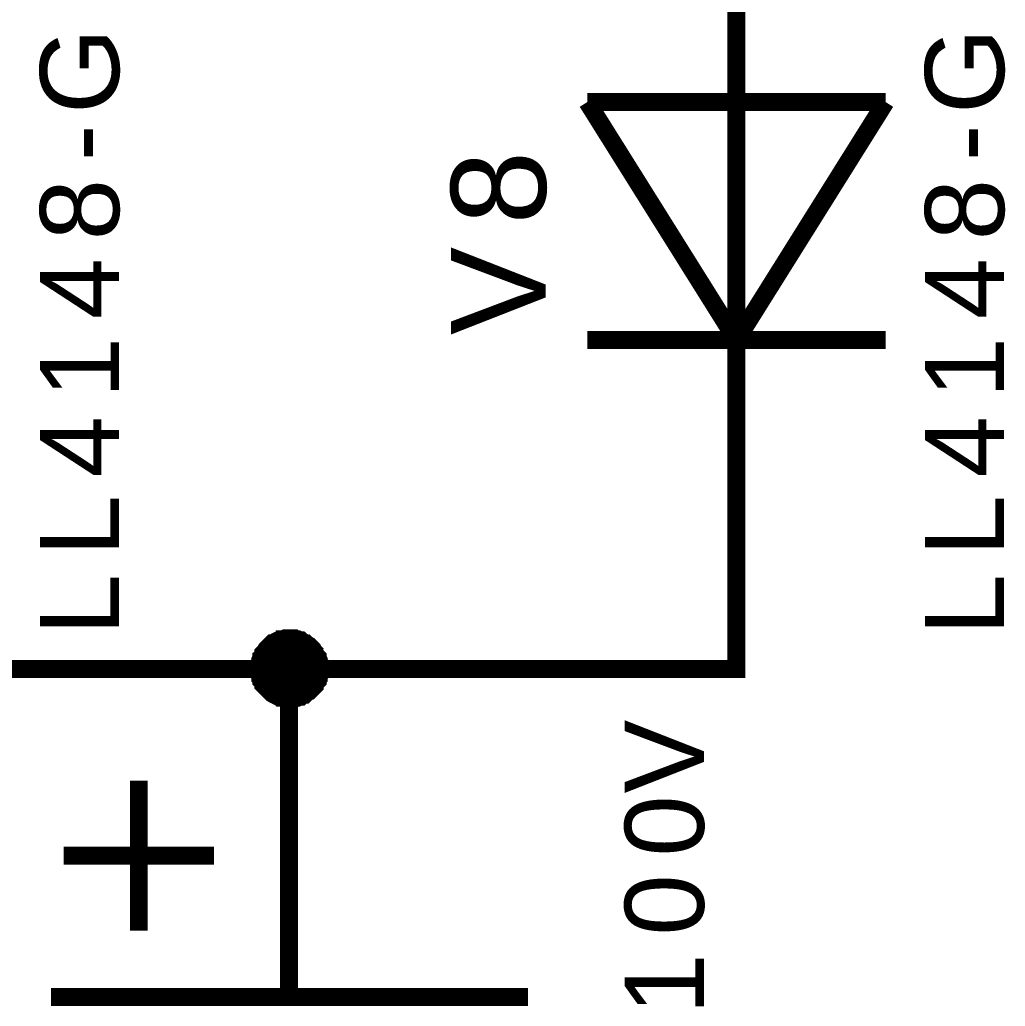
# Model space of a CAD drawing. Header units: millimetres. Extents: x -2024 to 917, y -725 to 13.
# Drawn here: x 842.38 to 858.89, y -389.45 to -372.91 of the extents above; entities that cross this region are included whole.
import ezdxf

# ---------------------------------------------------------------- set-up
doc = ezdxf.new("R2010")
doc.units = ezdxf.units.MM
doc.layers.add('Sheet', color=255, linetype='Continuous')
doc.styles.get("Standard").update_dxf_attribs({"font": 'arial.ttf'})

msp = doc.modelspace()

# ---------------------------------------------------------------- linework, layer by layer
at = {"layer": 'Sheet'}
for points, const_width in [([(854.39, -373.799), (854.39, -371.298)], 0.3), ([(854.39, -373.799), (854.39, -378.799)], 0.3), ([(856.889, -374.295), (851.891, -374.295)], 0.3), ([(851.891, -374.295), (854.39, -378.286)], 0.3), ([(854.39, -378.286), (856.889, -374.295)], 0.3), ([(856.889, -378.286), (851.891, -378.286)], 0.3), ([(854.39, -378.799), (854.39, -381.3)], 0.3), ([(839.411, -381.3), (839.411, -383.8), (846.892, -383.8), (854.39, -383.8), (854.39, -381.3)], 0.3), ([(846.396, -383.8), (846.396, -383.767), (846.396, -383.75), (846.396, -383.717), (846.412, -383.701), (846.412, -383.668), (846.412, -383.651), (846.429, -383.618), (846.429, -383.601), (846.446, -383.585), (846.462, -383.552), (846.462, -383.535), (846.479, -383.519), (846.495, -383.502), (846.512, -383.469), (846.528, -383.452), (846.545, -383.436), (846.561, -383.419), (846.578, -383.403), (846.595, -383.386), (846.611, -383.37), (846.644, -383.37), (846.661, -383.353), (846.677, -383.336), (846.71, -383.32), (846.727, -383.32), (846.743, -383.303), (846.777, -383.303), (846.793, -383.303), (846.826, -383.287), (846.843, -383.287), (846.876, -383.287), (846.892, -383.287)], 0.3), ([(846.396, -383.8), (846.396, -383.767), (846.396, -383.75), (846.396, -383.717), (846.412, -383.701), (846.412, -383.668), (846.412, -383.651), (846.429, -383.618), (846.429, -383.601), (846.446, -383.585), (846.462, -383.552), (846.462, -383.535), (846.479, -383.519), (846.495, -383.502), (846.512, -383.469), (846.528, -383.452), (846.545, -383.436), (846.561, -383.419), (846.578, -383.403), (846.595, -383.386), (846.611, -383.37), (846.644, -383.37), (846.661, -383.353), (846.677, -383.336), (846.71, -383.32), (846.727, -383.32), (846.743, -383.303), (846.777, -383.303), (846.793, -383.303), (846.826, -383.287), (846.843, -383.287), (846.876, -383.287), (846.892, -383.287)], 0.3), ([(846.396, -383.8), (846.396, -383.767), (846.396, -383.75), (846.396, -383.717), (846.412, -383.701), (846.412, -383.668), (846.412, -383.651), (846.429, -383.618), (846.429, -383.601), (846.446, -383.585), (846.462, -383.552), (846.462, -383.535), (846.479, -383.519), (846.495, -383.502), (846.512, -383.469), (846.528, -383.452), (846.545, -383.436), (846.561, -383.419), (846.578, -383.403), (846.595, -383.386), (846.611, -383.37), (846.644, -383.37), (846.661, -383.353), (846.677, -383.336), (846.71, -383.32), (846.727, -383.32), (846.743, -383.303), (846.777, -383.303), (846.793, -383.303), (846.826, -383.287), (846.843, -383.287), (846.876, -383.287), (846.892, -383.287)], 0.3), ([(846.396, -383.8), (846.396, -383.767), (846.396, -383.75), (846.396, -383.717), (846.412, -383.701), (846.412, -383.668), (846.412, -383.651), (846.429, -383.618), (846.429, -383.601), (846.446, -383.585), (846.462, -383.552), (846.462, -383.535), (846.479, -383.519), (846.495, -383.502), (846.512, -383.469), (846.528, -383.452), (846.545, -383.436), (846.561, -383.419), (846.578, -383.403), (846.595, -383.386), (846.611, -383.37), (846.644, -383.37), (846.661, -383.353), (846.677, -383.336), (846.71, -383.32), (846.727, -383.32), (846.743, -383.303), (846.777, -383.303), (846.793, -383.303), (846.826, -383.287), (846.843, -383.287), (846.876, -383.287), (846.892, -383.287)], 0.3), ([(846.892, -383.287), (846.892, -383.287)], 0.3), ([(846.892, -383.287), (846.926, -383.287), (846.942, -383.287), (846.975, -383.287), (846.992, -383.303), (847.025, -383.303), (847.041, -383.303), (847.075, -383.32), (847.091, -383.32), (847.108, -383.336), (847.141, -383.353), (847.157, -383.37), (847.174, -383.37), (847.19, -383.386), (847.223, -383.403), (847.24, -383.419), (847.257, -383.436), (847.273, -383.452), (847.29, -383.469), (847.306, -383.502), (847.323, -383.519), (847.323, -383.535), (847.339, -383.552), (847.356, -383.585), (847.372, -383.601), (847.372, -383.618), (847.389, -383.651), (847.389, -383.668), (847.389, -383.701), (847.406, -383.717), (847.406, -383.75), (847.406, -383.767), (847.406, -383.8)], 0.3), ([(846.892, -383.287), (846.892, -383.287)], 0.3), ([(846.892, -383.287), (846.926, -383.287), (846.942, -383.287), (846.975, -383.287), (846.992, -383.303), (847.025, -383.303), (847.041, -383.303), (847.075, -383.32), (847.091, -383.32), (847.108, -383.336), (847.141, -383.353), (847.157, -383.37), (847.174, -383.37), (847.19, -383.386), (847.223, -383.403), (847.24, -383.419), (847.257, -383.436), (847.273, -383.452), (847.29, -383.469), (847.306, -383.502), (847.323, -383.519), (847.323, -383.535), (847.339, -383.552), (847.356, -383.585), (847.372, -383.601), (847.372, -383.618), (847.389, -383.651), (847.389, -383.668), (847.389, -383.701), (847.406, -383.717), (847.406, -383.75), (847.406, -383.767), (847.406, -383.8)], 0.3), ([(846.892, -383.287), (846.892, -383.287)], 0.3), ([(846.892, -383.287), (846.926, -383.287), (846.942, -383.287), (846.975, -383.287), (846.992, -383.303), (847.025, -383.303), (847.041, -383.303), (847.075, -383.32), (847.091, -383.32), (847.108, -383.336), (847.141, -383.353), (847.157, -383.37), (847.174, -383.37), (847.19, -383.386), (847.223, -383.403), (847.24, -383.419), (847.257, -383.436), (847.273, -383.452), (847.29, -383.469), (847.306, -383.502), (847.323, -383.519), (847.323, -383.535), (847.339, -383.552), (847.356, -383.585), (847.372, -383.601), (847.372, -383.618), (847.389, -383.651), (847.389, -383.668), (847.389, -383.701), (847.406, -383.717), (847.406, -383.75), (847.406, -383.767), (847.406, -383.8)], 0.3), ([(846.892, -383.287), (846.892, -383.287)], 0.3), ([(846.892, -383.287), (846.926, -383.287), (846.942, -383.287), (846.975, -383.287), (846.992, -383.303), (847.025, -383.303), (847.041, -383.303), (847.075, -383.32), (847.091, -383.32), (847.108, -383.336), (847.141, -383.353), (847.157, -383.37), (847.174, -383.37), (847.19, -383.386), (847.223, -383.403), (847.24, -383.419), (847.257, -383.436), (847.273, -383.452), (847.29, -383.469), (847.306, -383.502), (847.323, -383.519), (847.323, -383.535), (847.339, -383.552), (847.356, -383.585), (847.372, -383.601), (847.372, -383.618), (847.389, -383.651), (847.389, -383.668), (847.389, -383.701), (847.406, -383.717), (847.406, -383.75), (847.406, -383.767), (847.406, -383.8)], 0.3), ([(846.396, -383.8), (846.396, -383.767), (846.396, -383.75), (846.396, -383.717), (846.412, -383.701), (846.412, -383.668), (846.412, -383.651), (846.429, -383.618), (846.429, -383.601), (846.446, -383.585), (846.462, -383.552), (846.462, -383.535), (846.479, -383.519), (846.495, -383.502), (846.512, -383.469), (846.528, -383.452), (846.545, -383.436), (846.561, -383.419), (846.578, -383.403), (846.595, -383.386), (846.611, -383.37), (846.644, -383.37), (846.661, -383.353), (846.677, -383.336), (846.71, -383.32), (846.727, -383.32), (846.743, -383.303), (846.777, -383.303), (846.793, -383.303), (846.826, -383.287), (846.843, -383.287), (846.876, -383.287), (846.892, -383.287)], 0.0991), ([(846.396, -383.8), (846.396, -383.767), (846.396, -383.75), (846.396, -383.717), (846.412, -383.701), (846.412, -383.668), (846.412, -383.651), (846.429, -383.618), (846.429, -383.601), (846.446, -383.585), (846.462, -383.552), (846.462, -383.535), (846.479, -383.519), (846.495, -383.502), (846.512, -383.469), (846.528, -383.452), (846.545, -383.436), (846.561, -383.419), (846.578, -383.403), (846.595, -383.386), (846.611, -383.37), (846.644, -383.37), (846.661, -383.353), (846.677, -383.336), (846.71, -383.32), (846.727, -383.32), (846.743, -383.303), (846.777, -383.303), (846.793, -383.303), (846.826, -383.287), (846.843, -383.287), (846.876, -383.287), (846.892, -383.287)], 0.0991), ([(846.396, -383.8), (846.396, -383.767), (846.396, -383.75), (846.396, -383.717), (846.412, -383.701), (846.412, -383.668), (846.412, -383.651), (846.429, -383.618), (846.429, -383.601), (846.446, -383.585), (846.462, -383.552), (846.462, -383.535), (846.479, -383.519), (846.495, -383.502), (846.512, -383.469), (846.528, -383.452), (846.545, -383.436), (846.561, -383.419), (846.578, -383.403), (846.595, -383.386), (846.611, -383.37), (846.644, -383.37), (846.661, -383.353), (846.677, -383.336), (846.71, -383.32), (846.727, -383.32), (846.743, -383.303), (846.777, -383.303), (846.793, -383.303), (846.826, -383.287), (846.843, -383.287), (846.876, -383.287), (846.892, -383.287)], 0.0991), ([(846.396, -383.8), (846.396, -383.767), (846.396, -383.75), (846.396, -383.717), (846.412, -383.701), (846.412, -383.668), (846.412, -383.651), (846.429, -383.618), (846.429, -383.601), (846.446, -383.585), (846.462, -383.552), (846.462, -383.535), (846.479, -383.519), (846.495, -383.502), (846.512, -383.469), (846.528, -383.452), (846.545, -383.436), (846.561, -383.419), (846.578, -383.403), (846.595, -383.386), (846.611, -383.37), (846.644, -383.37), (846.661, -383.353), (846.677, -383.336), (846.71, -383.32), (846.727, -383.32), (846.743, -383.303), (846.777, -383.303), (846.793, -383.303), (846.826, -383.287), (846.843, -383.287), (846.876, -383.287), (846.892, -383.287)], 0.0991), ([(846.892, -383.287), (846.892, -383.287)], 0.0991), ([(846.892, -383.287), (846.926, -383.287), (846.942, -383.287), (846.975, -383.287), (846.992, -383.303), (847.025, -383.303), (847.041, -383.303), (847.075, -383.32), (847.091, -383.32), (847.108, -383.336), (847.141, -383.353), (847.157, -383.37), (847.174, -383.37), (847.19, -383.386), (847.223, -383.403), (847.24, -383.419), (847.257, -383.436), (847.273, -383.452), (847.29, -383.469), (847.306, -383.502), (847.323, -383.519), (847.323, -383.535), (847.339, -383.552), (847.356, -383.585), (847.372, -383.601), (847.372, -383.618), (847.389, -383.651), (847.389, -383.668), (847.389, -383.701), (847.406, -383.717), (847.406, -383.75), (847.406, -383.767), (847.406, -383.8)], 0.0991), ([(846.892, -383.287), (846.892, -383.287)], 0.0991), ([(846.892, -383.287), (846.926, -383.287), (846.942, -383.287), (846.975, -383.287), (846.992, -383.303), (847.025, -383.303), (847.041, -383.303), (847.075, -383.32), (847.091, -383.32), (847.108, -383.336), (847.141, -383.353), (847.157, -383.37), (847.174, -383.37), (847.19, -383.386), (847.223, -383.403), (847.24, -383.419), (847.257, -383.436), (847.273, -383.452), (847.29, -383.469), (847.306, -383.502), (847.323, -383.519), (847.323, -383.535), (847.339, -383.552), (847.356, -383.585), (847.372, -383.601), (847.372, -383.618), (847.389, -383.651), (847.389, -383.668), (847.389, -383.701), (847.406, -383.717), (847.406, -383.75), (847.406, -383.767), (847.406, -383.8)], 0.0991), ([(846.892, -383.287), (846.892, -383.287)], 0.0991), ([(846.892, -383.287), (846.926, -383.287), (846.942, -383.287), (846.975, -383.287), (846.992, -383.303), (847.025, -383.303), (847.041, -383.303), (847.075, -383.32), (847.091, -383.32), (847.108, -383.336), (847.141, -383.353), (847.157, -383.37), (847.174, -383.37), (847.19, -383.386), (847.223, -383.403), (847.24, -383.419), (847.257, -383.436), (847.273, -383.452), (847.29, -383.469), (847.306, -383.502), (847.323, -383.519), (847.323, -383.535), (847.339, -383.552), (847.356, -383.585), (847.372, -383.601), (847.372, -383.618), (847.389, -383.651), (847.389, -383.668), (847.389, -383.701), (847.406, -383.717), (847.406, -383.75), (847.406, -383.767), (847.406, -383.8)], 0.0991), ([(846.892, -383.287), (846.892, -383.287)], 0.0991), ([(846.892, -383.287), (846.926, -383.287), (846.942, -383.287), (846.975, -383.287), (846.992, -383.303), (847.025, -383.303), (847.041, -383.303), (847.075, -383.32), (847.091, -383.32), (847.108, -383.336), (847.141, -383.353), (847.157, -383.37), (847.174, -383.37), (847.19, -383.386), (847.223, -383.403), (847.24, -383.419), (847.257, -383.436), (847.273, -383.452), (847.29, -383.469), (847.306, -383.502), (847.323, -383.519), (847.323, -383.535), (847.339, -383.552), (847.356, -383.585), (847.372, -383.601), (847.372, -383.618), (847.389, -383.651), (847.389, -383.668), (847.389, -383.701), (847.406, -383.717), (847.406, -383.75), (847.406, -383.767), (847.406, -383.8)], 0.0991), ([(846.892, -384.297), (846.876, -384.297), (846.843, -384.297), (846.826, -384.297), (846.793, -384.28), (846.777, -384.28), (846.743, -384.28), (846.727, -384.264), (846.71, -384.264), (846.677, -384.247), (846.661, -384.231), (846.644, -384.231), (846.611, -384.214), (846.595, -384.197), (846.578, -384.181), (846.561, -384.164), (846.545, -384.148), (846.528, -384.131), (846.512, -384.115), (846.495, -384.098), (846.479, -384.082), (846.462, -384.065), (846.462, -384.032), (846.446, -384.015), (846.429, -383.999), (846.429, -383.966), (846.412, -383.949), (846.412, -383.933), (846.412, -383.899), (846.396, -383.883), (846.396, -383.85), (846.396, -383.833), (846.396, -383.8)], 0.3), ([(846.396, -383.8), (846.396, -383.8)], 0.3), ([(846.892, -384.297), (846.876, -384.297), (846.843, -384.297), (846.826, -384.297), (846.793, -384.28), (846.777, -384.28), (846.743, -384.28), (846.727, -384.264), (846.71, -384.264), (846.677, -384.247), (846.661, -384.231), (846.644, -384.231), (846.611, -384.214), (846.595, -384.197), (846.578, -384.181), (846.561, -384.164), (846.545, -384.148), (846.528, -384.131), (846.512, -384.115), (846.495, -384.098), (846.479, -384.082), (846.462, -384.065), (846.462, -384.032), (846.446, -384.015), (846.429, -383.999), (846.429, -383.966), (846.412, -383.949), (846.412, -383.933), (846.412, -383.899), (846.396, -383.883), (846.396, -383.85), (846.396, -383.833), (846.396, -383.8)], 0.3), ([(846.396, -383.8), (846.396, -383.8)], 0.3), ([(846.892, -384.297), (846.876, -384.297), (846.843, -384.297), (846.826, -384.297), (846.793, -384.28), (846.777, -384.28), (846.743, -384.28), (846.727, -384.264), (846.71, -384.264), (846.677, -384.247), (846.661, -384.231), (846.644, -384.231), (846.611, -384.214), (846.595, -384.197), (846.578, -384.181), (846.561, -384.164), (846.545, -384.148), (846.528, -384.131), (846.512, -384.115), (846.495, -384.098), (846.479, -384.082), (846.462, -384.065), (846.462, -384.032), (846.446, -384.015), (846.429, -383.999), (846.429, -383.966), (846.412, -383.949), (846.412, -383.933), (846.412, -383.899), (846.396, -383.883), (846.396, -383.85), (846.396, -383.833), (846.396, -383.8)], 0.3), ([(846.396, -383.8), (846.396, -383.8)], 0.3), ([(846.892, -384.297), (846.876, -384.297), (846.843, -384.297), (846.826, -384.297), (846.793, -384.28), (846.777, -384.28), (846.743, -384.28), (846.727, -384.264), (846.71, -384.264), (846.677, -384.247), (846.661, -384.231), (846.644, -384.231), (846.611, -384.214), (846.595, -384.197), (846.578, -384.181), (846.561, -384.164), (846.545, -384.148), (846.528, -384.131), (846.512, -384.115), (846.495, -384.098), (846.479, -384.082), (846.462, -384.065), (846.462, -384.032), (846.446, -384.015), (846.429, -383.999), (846.429, -383.966), (846.412, -383.949), (846.412, -383.933), (846.412, -383.899), (846.396, -383.883), (846.396, -383.85), (846.396, -383.833), (846.396, -383.8)], 0.3), ([(846.396, -383.8), (846.396, -383.8)], 0.3), ([(847.406, -383.8), (847.406, -383.833), (847.406, -383.85), (847.406, -383.883), (847.389, -383.899), (847.389, -383.933), (847.389, -383.949), (847.372, -383.966), (847.372, -383.999), (847.356, -384.015), (847.339, -384.032), (847.323, -384.065), (847.323, -384.082), (847.306, -384.098), (847.29, -384.115), (847.273, -384.131), (847.257, -384.148), (847.24, -384.164), (847.223, -384.181), (847.19, -384.197), (847.174, -384.214), (847.157, -384.231), (847.141, -384.231), (847.108, -384.247), (847.091, -384.264), (847.075, -384.264), (847.041, -384.28), (847.025, -384.28), (846.992, -384.28), (846.975, -384.297), (846.942, -384.297), (846.926, -384.297), (846.892, -384.297)], 0.3), ([(846.892, -383.8), (846.892, -386.3)], 0.3), ([(847.406, -383.8), (847.406, -383.833), (847.406, -383.85), (847.406, -383.883), (847.389, -383.899), (847.389, -383.933), (847.389, -383.949), (847.372, -383.966), (847.372, -383.999), (847.356, -384.015), (847.339, -384.032), (847.323, -384.065), (847.323, -384.082), (847.306, -384.098), (847.29, -384.115), (847.273, -384.131), (847.257, -384.148), (847.24, -384.164), (847.223, -384.181), (847.19, -384.197), (847.174, -384.214), (847.157, -384.231), (847.141, -384.231), (847.108, -384.247), (847.091, -384.264), (847.075, -384.264), (847.041, -384.28), (847.025, -384.28), (846.992, -384.28), (846.975, -384.297), (846.942, -384.297), (846.926, -384.297), (846.892, -384.297)], 0.3), ([(847.406, -383.8), (847.406, -383.833), (847.406, -383.85), (847.406, -383.883), (847.389, -383.899), (847.389, -383.933), (847.389, -383.949), (847.372, -383.966), (847.372, -383.999), (847.356, -384.015), (847.339, -384.032), (847.323, -384.065), (847.323, -384.082), (847.306, -384.098), (847.29, -384.115), (847.273, -384.131), (847.257, -384.148), (847.24, -384.164), (847.223, -384.181), (847.19, -384.197), (847.174, -384.214), (847.157, -384.231), (847.141, -384.231), (847.108, -384.247), (847.091, -384.264), (847.075, -384.264), (847.041, -384.28), (847.025, -384.28), (846.992, -384.28), (846.975, -384.297), (846.942, -384.297), (846.926, -384.297), (846.892, -384.297)], 0.3), ([(847.406, -383.8), (847.406, -383.833), (847.406, -383.85), (847.406, -383.883), (847.389, -383.899), (847.389, -383.933), (847.389, -383.949), (847.372, -383.966), (847.372, -383.999), (847.356, -384.015), (847.339, -384.032), (847.323, -384.065), (847.323, -384.082), (847.306, -384.098), (847.29, -384.115), (847.273, -384.131), (847.257, -384.148), (847.24, -384.164), (847.223, -384.181), (847.19, -384.197), (847.174, -384.214), (847.157, -384.231), (847.141, -384.231), (847.108, -384.247), (847.091, -384.264), (847.075, -384.264), (847.041, -384.28), (847.025, -384.28), (846.992, -384.28), (846.975, -384.297), (846.942, -384.297), (846.926, -384.297), (846.892, -384.297)], 0.3), ([(847.406, -383.8), (847.406, -383.8), (847.406, -383.8), (847.406, -383.8), (847.406, -383.8), (847.406, -383.8), (847.406, -383.8), (847.406, -383.8), (847.406, -383.8), (847.406, -383.8), (847.406, -383.8), (847.406, -383.8), (847.406, -383.8), (847.406, -383.8), (847.406, -383.8), (847.406, -383.8), (847.406, -383.8), (847.406, -383.8), (847.406, -383.8), (847.406, -383.8), (847.406, -383.8), (847.406, -383.8), (847.406, -383.8), (847.406, -383.8), (847.406, -383.8), (847.406, -383.8), (847.406, -383.8), (847.406, -383.8), (847.406, -383.8), (847.406, -383.8), (847.406, -383.8), (847.406, -383.8), (847.406, -383.8)], 0.3), ([(847.406, -383.8), (847.406, -383.8)], 0.3), ([(847.406, -383.8), (847.406, -383.8), (847.406, -383.8), (847.406, -383.8), (847.406, -383.8), (847.406, -383.8), (847.406, -383.8), (847.406, -383.8), (847.406, -383.8), (847.406, -383.8), (847.406, -383.8), (847.406, -383.8), (847.406, -383.8), (847.406, -383.8), (847.406, -383.8), (847.406, -383.8), (847.406, -383.8), (847.406, -383.8), (847.406, -383.8), (847.406, -383.8), (847.406, -383.8), (847.406, -383.8), (847.406, -383.8), (847.406, -383.8), (847.406, -383.8), (847.406, -383.8), (847.406, -383.8), (847.406, -383.8), (847.406, -383.8), (847.406, -383.8), (847.406, -383.8), (847.406, -383.8), (847.406, -383.8)], 0.3), ([(847.406, -383.8), (847.406, -383.8)], 0.3), ([(847.406, -383.8), (847.406, -383.8), (847.406, -383.8), (847.406, -383.8), (847.406, -383.8), (847.406, -383.8), (847.406, -383.8), (847.406, -383.8), (847.406, -383.8), (847.406, -383.8), (847.406, -383.8), (847.406, -383.8), (847.406, -383.8), (847.406, -383.8), (847.406, -383.8), (847.406, -383.8), (847.406, -383.8), (847.406, -383.8), (847.406, -383.8), (847.406, -383.8), (847.406, -383.8), (847.406, -383.8), (847.406, -383.8), (847.406, -383.8), (847.406, -383.8), (847.406, -383.8), (847.406, -383.8), (847.406, -383.8), (847.406, -383.8), (847.406, -383.8), (847.406, -383.8), (847.406, -383.8), (847.406, -383.8)], 0.3), ([(847.406, -383.8), (847.406, -383.8)], 0.3), ([(847.406, -383.8), (847.406, -383.8), (847.406, -383.8), (847.406, -383.8), (847.406, -383.8), (847.406, -383.8), (847.406, -383.8), (847.406, -383.8), (847.406, -383.8), (847.406, -383.8), (847.406, -383.8), (847.406, -383.8), (847.406, -383.8), (847.406, -383.8), (847.406, -383.8), (847.406, -383.8), (847.406, -383.8), (847.406, -383.8), (847.406, -383.8), (847.406, -383.8), (847.406, -383.8), (847.406, -383.8), (847.406, -383.8), (847.406, -383.8), (847.406, -383.8), (847.406, -383.8), (847.406, -383.8), (847.406, -383.8), (847.406, -383.8), (847.406, -383.8), (847.406, -383.8), (847.406, -383.8), (847.406, -383.8)], 0.3), ([(847.406, -383.8), (847.406, -383.8)], 0.3), ([(846.892, -384.297), (846.876, -384.297), (846.843, -384.297), (846.826, -384.297), (846.793, -384.28), (846.777, -384.28), (846.743, -384.28), (846.727, -384.264), (846.71, -384.264), (846.677, -384.247), (846.661, -384.231), (846.644, -384.231), (846.611, -384.214), (846.595, -384.197), (846.578, -384.181), (846.561, -384.164), (846.545, -384.148), (846.528, -384.131), (846.512, -384.115), (846.495, -384.098), (846.479, -384.082), (846.462, -384.065), (846.462, -384.032), (846.446, -384.015), (846.429, -383.999), (846.429, -383.966), (846.412, -383.949), (846.412, -383.933), (846.412, -383.899), (846.396, -383.883), (846.396, -383.85), (846.396, -383.833), (846.396, -383.8)], 0.0991), ([(846.396, -383.8), (846.396, -383.8)], 0.0991), ([(846.892, -384.297), (846.876, -384.297), (846.843, -384.297), (846.826, -384.297), (846.793, -384.28), (846.777, -384.28), (846.743, -384.28), (846.727, -384.264), (846.71, -384.264), (846.677, -384.247), (846.661, -384.231), (846.644, -384.231), (846.611, -384.214), (846.595, -384.197), (846.578, -384.181), (846.561, -384.164), (846.545, -384.148), (846.528, -384.131), (846.512, -384.115), (846.495, -384.098), (846.479, -384.082), (846.462, -384.065), (846.462, -384.032), (846.446, -384.015), (846.429, -383.999), (846.429, -383.966), (846.412, -383.949), (846.412, -383.933), (846.412, -383.899), (846.396, -383.883), (846.396, -383.85), (846.396, -383.833), (846.396, -383.8)], 0.0991), ([(846.396, -383.8), (846.396, -383.8)], 0.0991), ([(846.892, -384.297), (846.876, -384.297), (846.843, -384.297), (846.826, -384.297), (846.793, -384.28), (846.777, -384.28), (846.743, -384.28), (846.727, -384.264), (846.71, -384.264), (846.677, -384.247), (846.661, -384.231), (846.644, -384.231), (846.611, -384.214), (846.595, -384.197), (846.578, -384.181), (846.561, -384.164), (846.545, -384.148), (846.528, -384.131), (846.512, -384.115), (846.495, -384.098), (846.479, -384.082), (846.462, -384.065), (846.462, -384.032), (846.446, -384.015), (846.429, -383.999), (846.429, -383.966), (846.412, -383.949), (846.412, -383.933), (846.412, -383.899), (846.396, -383.883), (846.396, -383.85), (846.396, -383.833), (846.396, -383.8)], 0.0991), ([(846.396, -383.8), (846.396, -383.8)], 0.0991), ([(846.892, -384.297), (846.876, -384.297), (846.843, -384.297), (846.826, -384.297), (846.793, -384.28), (846.777, -384.28), (846.743, -384.28), (846.727, -384.264), (846.71, -384.264), (846.677, -384.247), (846.661, -384.231), (846.644, -384.231), (846.611, -384.214), (846.595, -384.197), (846.578, -384.181), (846.561, -384.164), (846.545, -384.148), (846.528, -384.131), (846.512, -384.115), (846.495, -384.098), (846.479, -384.082), (846.462, -384.065), (846.462, -384.032), (846.446, -384.015), (846.429, -383.999), (846.429, -383.966), (846.412, -383.949), (846.412, -383.933), (846.412, -383.899), (846.396, -383.883), (846.396, -383.85), (846.396, -383.833), (846.396, -383.8)], 0.0991), ([(846.396, -383.8), (846.396, -383.8)], 0.0991), ([(847.406, -383.8), (847.406, -383.833), (847.406, -383.85), (847.406, -383.883), (847.389, -383.899), (847.389, -383.933), (847.389, -383.949), (847.372, -383.966), (847.372, -383.999), (847.356, -384.015), (847.339, -384.032), (847.323, -384.065), (847.323, -384.082), (847.306, -384.098), (847.29, -384.115), (847.273, -384.131), (847.257, -384.148), (847.24, -384.164), (847.223, -384.181), (847.19, -384.197), (847.174, -384.214), (847.157, -384.231), (847.141, -384.231), (847.108, -384.247), (847.091, -384.264), (847.075, -384.264), (847.041, -384.28), (847.025, -384.28), (846.992, -384.28), (846.975, -384.297), (846.942, -384.297), (846.926, -384.297), (846.892, -384.297)], 0.0991), ([(847.406, -383.8), (847.406, -383.833), (847.406, -383.85), (847.406, -383.883), (847.389, -383.899), (847.389, -383.933), (847.389, -383.949), (847.372, -383.966), (847.372, -383.999), (847.356, -384.015), (847.339, -384.032), (847.323, -384.065), (847.323, -384.082), (847.306, -384.098), (847.29, -384.115), (847.273, -384.131), (847.257, -384.148), (847.24, -384.164), (847.223, -384.181), (847.19, -384.197), (847.174, -384.214), (847.157, -384.231), (847.141, -384.231), (847.108, -384.247), (847.091, -384.264), (847.075, -384.264), (847.041, -384.28), (847.025, -384.28), (846.992, -384.28), (846.975, -384.297), (846.942, -384.297), (846.926, -384.297), (846.892, -384.297)], 0.0991), ([(847.406, -383.8), (847.406, -383.833), (847.406, -383.85), (847.406, -383.883), (847.389, -383.899), (847.389, -383.933), (847.389, -383.949), (847.372, -383.966), (847.372, -383.999), (847.356, -384.015), (847.339, -384.032), (847.323, -384.065), (847.323, -384.082), (847.306, -384.098), (847.29, -384.115), (847.273, -384.131), (847.257, -384.148), (847.24, -384.164), (847.223, -384.181), (847.19, -384.197), (847.174, -384.214), (847.157, -384.231), (847.141, -384.231), (847.108, -384.247), (847.091, -384.264), (847.075, -384.264), (847.041, -384.28), (847.025, -384.28), (846.992, -384.28), (846.975, -384.297), (846.942, -384.297), (846.926, -384.297), (846.892, -384.297)], 0.0991), ([(847.406, -383.8), (847.406, -383.833), (847.406, -383.85), (847.406, -383.883), (847.389, -383.899), (847.389, -383.933), (847.389, -383.949), (847.372, -383.966), (847.372, -383.999), (847.356, -384.015), (847.339, -384.032), (847.323, -384.065), (847.323, -384.082), (847.306, -384.098), (847.29, -384.115), (847.273, -384.131), (847.257, -384.148), (847.24, -384.164), (847.223, -384.181), (847.19, -384.197), (847.174, -384.214), (847.157, -384.231), (847.141, -384.231), (847.108, -384.247), (847.091, -384.264), (847.075, -384.264), (847.041, -384.28), (847.025, -384.28), (846.992, -384.28), (846.975, -384.297), (846.942, -384.297), (846.926, -384.297), (846.892, -384.297)], 0.0991), ([(847.406, -383.8), (847.406, -383.8), (847.406, -383.8), (847.406, -383.8), (847.406, -383.8), (847.406, -383.8), (847.406, -383.8), (847.406, -383.8), (847.406, -383.8), (847.406, -383.8), (847.406, -383.8), (847.406, -383.8), (847.406, -383.8), (847.406, -383.8), (847.406, -383.8), (847.406, -383.8), (847.406, -383.8), (847.406, -383.8), (847.406, -383.8), (847.406, -383.8), (847.406, -383.8), (847.406, -383.8), (847.406, -383.8), (847.406, -383.8), (847.406, -383.8), (847.406, -383.8), (847.406, -383.8), (847.406, -383.8), (847.406, -383.8), (847.406, -383.8), (847.406, -383.8), (847.406, -383.8), (847.406, -383.8)], 0.0991), ([(847.406, -383.8), (847.406, -383.8)], 0.0991), ([(847.406, -383.8), (847.406, -383.8), (847.406, -383.8), (847.406, -383.8), (847.406, -383.8), (847.406, -383.8), (847.406, -383.8), (847.406, -383.8), (847.406, -383.8), (847.406, -383.8), (847.406, -383.8), (847.406, -383.8), (847.406, -383.8), (847.406, -383.8), (847.406, -383.8), (847.406, -383.8), (847.406, -383.8), (847.406, -383.8), (847.406, -383.8), (847.406, -383.8), (847.406, -383.8), (847.406, -383.8), (847.406, -383.8), (847.406, -383.8), (847.406, -383.8), (847.406, -383.8), (847.406, -383.8), (847.406, -383.8), (847.406, -383.8), (847.406, -383.8), (847.406, -383.8), (847.406, -383.8), (847.406, -383.8)], 0.0991), ([(847.406, -383.8), (847.406, -383.8)], 0.0991), ([(847.406, -383.8), (847.406, -383.8), (847.406, -383.8), (847.406, -383.8), (847.406, -383.8), (847.406, -383.8), (847.406, -383.8), (847.406, -383.8), (847.406, -383.8), (847.406, -383.8), (847.406, -383.8), (847.406, -383.8), (847.406, -383.8), (847.406, -383.8), (847.406, -383.8), (847.406, -383.8), (847.406, -383.8), (847.406, -383.8), (847.406, -383.8), (847.406, -383.8), (847.406, -383.8), (847.406, -383.8), (847.406, -383.8), (847.406, -383.8), (847.406, -383.8), (847.406, -383.8), (847.406, -383.8), (847.406, -383.8), (847.406, -383.8), (847.406, -383.8), (847.406, -383.8), (847.406, -383.8), (847.406, -383.8)], 0.0991), ([(847.406, -383.8), (847.406, -383.8)], 0.0991), ([(847.406, -383.8), (847.406, -383.8), (847.406, -383.8), (847.406, -383.8), (847.406, -383.8), (847.406, -383.8), (847.406, -383.8), (847.406, -383.8), (847.406, -383.8), (847.406, -383.8), (847.406, -383.8), (847.406, -383.8), (847.406, -383.8), (847.406, -383.8), (847.406, -383.8), (847.406, -383.8), (847.406, -383.8), (847.406, -383.8), (847.406, -383.8), (847.406, -383.8), (847.406, -383.8), (847.406, -383.8), (847.406, -383.8), (847.406, -383.8), (847.406, -383.8), (847.406, -383.8), (847.406, -383.8), (847.406, -383.8), (847.406, -383.8), (847.406, -383.8), (847.406, -383.8), (847.406, -383.8), (847.406, -383.8)], 0.0991), ([(847.406, -383.8), (847.406, -383.8)], 0.0991), ([(844.377, -388.188), (844.377, -385.671)], 0.3), ([(846.892, -389.298), (846.892, -386.3)], 0.3), ([(843.119, -386.93), (845.635, -386.93)], 0.3), ([(842.904, -389.298), (850.898, -389.298)], 0.3)]:
    msp.add_lwpolyline(points, dxfattribs=dict(at, const_width=const_width))
at = {"layer": 'Sheet', "const_width": 0.508}
msp.add_lwpolyline([(846.689, -383.786, 1), (847.197, -383.786, 1)], format="xyb", close=True, dxfattribs=at)

# ---------------------------------------------------------------- texts
at = {"layer": 'Sheet'}
for s, height, p in [('G', 1.325, (844.046, -374.494)), ('G', 1.325, (858.875, -374.494)), ('-', 1.325, (844.046, -375.289)), ('-', 1.325, (858.875, -375.289)), ('8', 1.59, (851.196, -376.349)), ('8', 1.325, (844.046, -376.614)), ('8', 1.325, (858.875, -376.614)), ('V', 1.59, (851.196, -378.203)), ('4', 1.325, (844.046, -377.938)), ('4', 1.325, (858.875, -377.938)), ('1', 1.325, (844.046, -379.263)), ('1', 1.325, (858.875, -379.263)), ('4', 1.325, (844.046, -380.588)), ('4', 1.325, (858.875, -380.588)), ('L', 1.325, (844.046, -381.912)), ('L', 1.325, (858.875, -381.912)), ('L', 1.325, (844.046, -383.237)), ('L', 1.325, (858.875, -383.237)), ('V', 1.325, (853.844, -385.886)), ('0', 1.325, (853.844, -386.946)), ('0', 1.325, (853.844, -388.271)), ('1', 1.325, (853.844, -389.596))]:
    msp.add_text(s, height=height, rotation=90, dxfattribs=at).set_placement(p)

doc.saveas('drawing.dxf')
